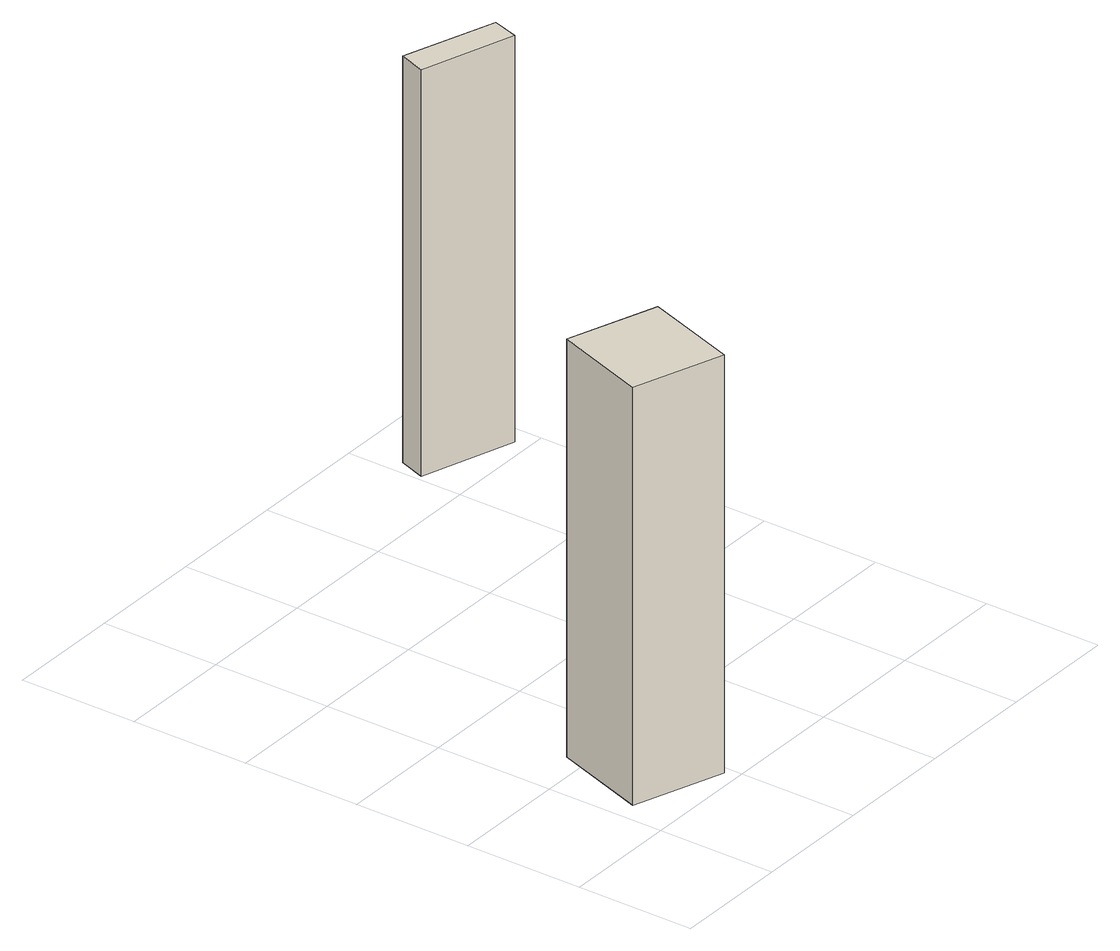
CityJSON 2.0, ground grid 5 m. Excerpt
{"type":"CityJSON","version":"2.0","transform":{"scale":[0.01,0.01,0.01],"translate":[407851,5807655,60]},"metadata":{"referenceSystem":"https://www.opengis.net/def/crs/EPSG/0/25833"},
"CityObjects":{
"building1":{"type":"Building","attributes":{"Gemeindeschluessel":"11000009","BezugspunktDach":"2200","function":"31001_2723","measuredHeight":17.61,"storeysAboveGround":1},"address":[{"country":"Germany","locality":"Berlin","thoroughfareNumber":"74 (1)","thoroughfareName":"Am Müggelberg"}],"geometry":[{"type":"Solid","lod":"1","boundaries":[[[[0,1,2,3]],[[4,5,6,7]],[[4,7,3,2]],[[5,4,2,1]],[[6,5,1,0]],[[7,6,0,3]]]]}]},
"building2":{"type":"Building","attributes":{"Gemeindeschluessel":"11000009","BezugspunktDach":"2200","function":"51009_1610","measuredHeight":17.13,"storeysAboveGround":0},"address":[{"country":"Germany","locality":"Berlin"}],"geometry":[{"type":"Solid","lod":"1","boundaries":[[[[8,9,10,11]],[[12,13,14,15]],[[12,15,11,10]],[[13,12,10,9]],[[14,13,9,8]],[[15,14,8,11]]]]}]}
},
"vertices":[
[470,57,1808],[605,454,1808],[224,585,1808],[88,188,1808],[224,585,47],[605,454,47],[470,57,47],[88,188,47],
[1840,2000,1820],[1875,2111,1820],[1482,2242,1820],[1442,2129,1820],[1482,2242,108],[1875,2111,108],[1840,2000,108],[1442,2129,108]
]}
